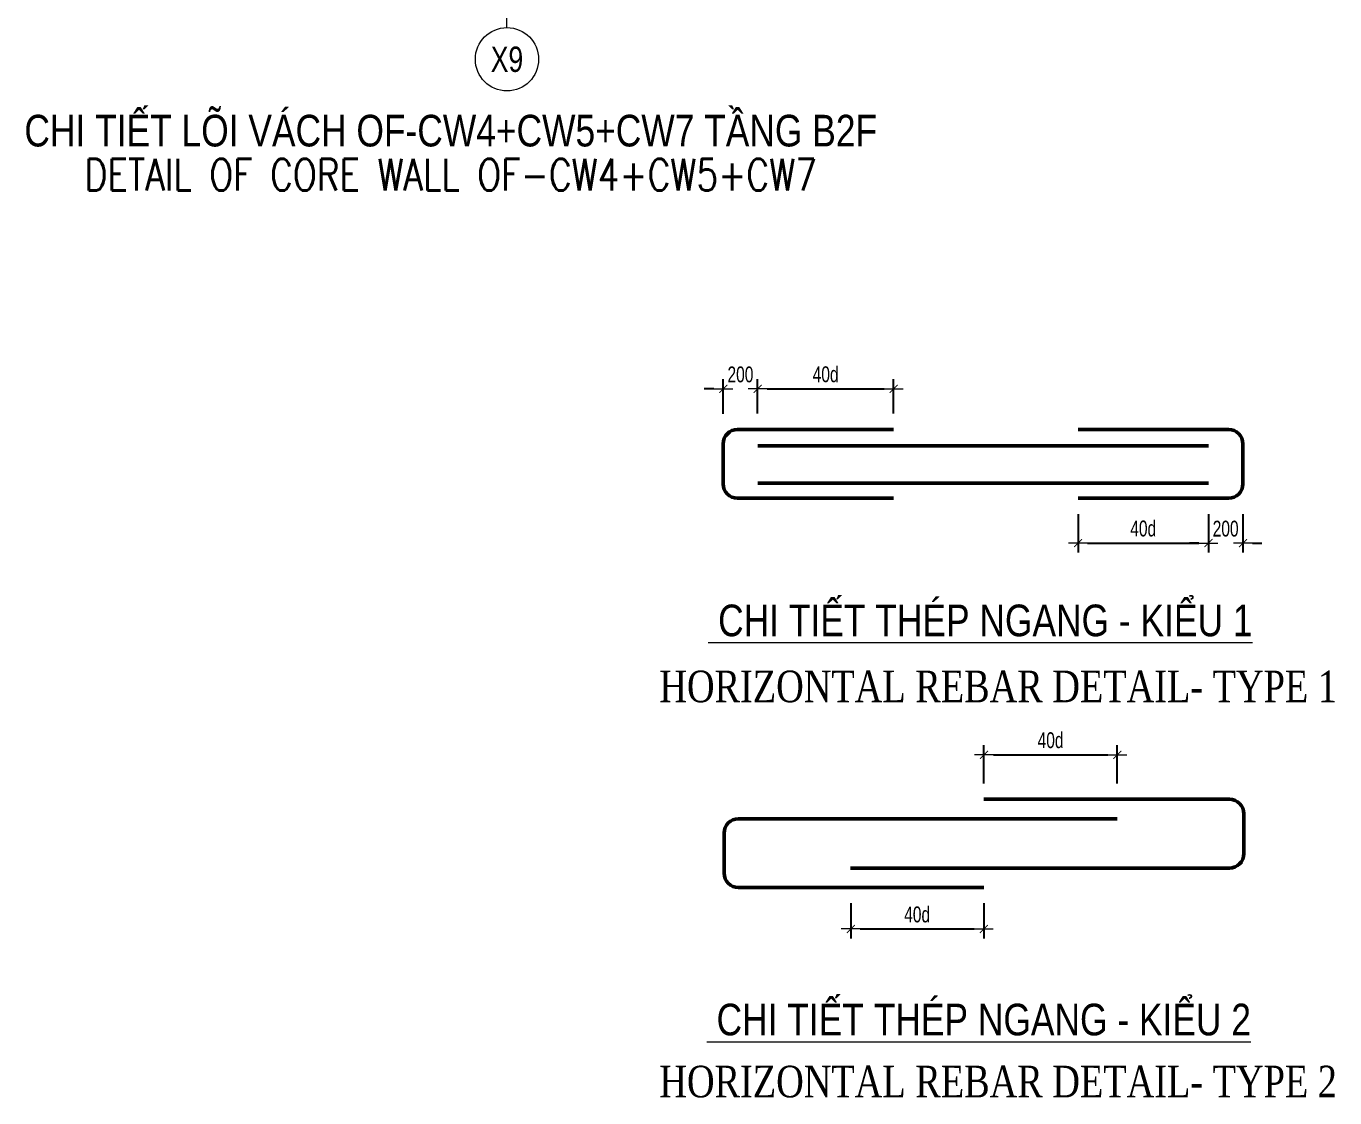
# Model space of a CAD drawing. Header units: millimetres. Extents: x 931337 to 1117500, y 19732 to 157199.
# Drawn here: x 1012604 to 1022943, y 94353 to 102816 of the extents above; entities that cross this region are included whole.
import ezdxf
from ezdxf.enums import TextEntityAlignment as Align

# ---------------------------------------------------------------- set-up
doc = ezdxf.new("R2010")
doc.units = ezdxf.units.MM
doc.header["$MEASUREMENT"] = 0
doc.linetypes.add('OF_Grid_1$0$CENTER2', pattern=[1.125, 0.75, -0.125, 0.125, -0.125])
doc.layers.get('Defpoints').update_dxf_attribs({"color": 151, "lineweight": 9})
for name, color, linetype, lineweight in [('NDC_S_ANNO', 7, 'Continuous', 20), ('NDC_S_DIM', 1, 'Continuous', 15), ('NDC_S_ENG TITLE', 3, 'Continuous', 20), ('NDC_S_TEXT SYMBOL', 7, 'Continuous', 20), ('NDC_S_VN TEXT', 7, 'Continuous', 20), ('NDC_S_VN TITLE', 6, 'Continuous', 35), ('OF_Grid_1$0$NDC_S_AXIS', 5, 'OF_Grid_1$0$CENTER2', 13), ('OF_Grid_1$0$NDC_S_SYMBOL', 1, 'Continuous', 15), ('OF_Grid_1$0$NDC_S_TEXT SYMBOL', 7, 'Continuous', 20)]:
    doc.layers.add(name, color=color, linetype=linetype, lineweight=lineweight)
doc.layers.add('Reinforcement', color=4, linetype='Continuous')
doc.styles.add('ARIAL', font='arial.ttf', dxfattribs={"width": 0.8})
doc.styles.add('NDC_ANNO', font='', dxfattribs={"width": 0.8})
doc.styles.add('NDC_DIM', font='', dxfattribs={"width": 0.75})
doc.styles.add('NDC_EN TXT', font='romans.shx', dxfattribs={"width": 0.8})
doc.styles.add('NDC_VIE TXT', font='arial.ttf', dxfattribs={"width": 0.8})
doc.styles.add('OF_Grid_1$0$NDC_ANNO', font='', dxfattribs={"width": 0.8})
doc.styles.add('VNTIMEH', font='vntimeh.shx', dxfattribs={"width": 0.8, "bigfont": 'vns.shx'})
doc.styles.get('NDC_ANNO').set_extended_font_data('Dotum')
doc.styles.get('NDC_DIM').set_extended_font_data('Dotum')
doc.styles.get('OF_Grid_1$0$NDC_ANNO').set_extended_font_data('Dotum')
doc.dimstyles.new('NDC_dim_50', dxfattribs={"dimscale": 50, "dimtxt": 2.5, "dimasz": 1.5, "dimexe": 1.5, "dimexo": 2.5, "dimgap": 1, "dimtad": 1, "dimdec": 0, "dimzin": 0, "dimdsep": 46, "dimtxsty": 'NDC_DIM', "dimblk": 'DIMMARK', "dimcen": 0.09, "dimdle": 1.2, "dimclrd": 1, "dimclre": 1, "dimclrt": 3, "dimadec": 0, "dimazin": 0, "dimtfac": 1, "dimtdec": 0, "dimtix": 1, "dimtofl": 0, "dimtmove": 0, "dimatfit": 3, "dimfxl": 6, "dimfxlon": 1, "dimtolj": 1, "dimtzin": 0, "dimarcsym": 0})

# ---------------------------------------------------------------- blocks, each defined once
blk = doc.blocks.new('DIMMARK')
at = {"layer": 'NDC_S_DIM', "color": 1}
blk.add_line((-1.5, 0), (1, 0), dxfattribs=at)
at = {"layer": 'NDC_S_DIM', "color": 2, "const_width": 0.1}
blk.add_lwpolyline([(-0.42, -0.42), (0.42, 0.42)], dxfattribs=at)
blk = doc.blocks.new('*D138')
at = {"layer": 'Defpoints', "color": 0, "transparency": 16777216}
for p in [(1019457, 99952), (1018383, 99631), (1019457, 99631)]:
    blk.add_point(p, dxfattribs=at)
at = {"layer": 'NDC_S_DIM', "color": 1, "lineweight": -2, "transparency": 16777216}
for p, q in [((1018383, 99756), (1018383, 100027)), ((1019457, 99756), (1019457, 100027)), ((1018458, 99952), (1019382, 99952))]:
    blk.add_line(p, q, dxfattribs=at)
at = {"layer": 'NDC_S_DIM', "color": 1, "lineweight": -2, "transparency": 16777216, "xscale": 75, "yscale": 75, "zscale": 75, "rotation": 180}
blk.add_blockref('DIMMARK', (1018383, 99952), dxfattribs=at)
at = {"layer": 'NDC_S_DIM', "color": 1, "lineweight": -2, "transparency": 16777216, "xscale": 75, "yscale": 75, "zscale": 75}
blk.add_blockref('DIMMARK', (1019457, 99952), dxfattribs=at)
at = {"layer": 'NDC_S_DIM', "color": 3, "transparency": 16777216, "insert": (1018920, 100066), "char_height": 125, "attachment_point": 5, "style": 'NDC_DIM'}
blk.add_mtext('\\A1;40d', dxfattribs=at)
blk = doc.blocks.new('*D139')
at = {"layer": 'Defpoints', "color": 0, "transparency": 16777216}
for p in [(1020914, 99088), (1021944, 99088), (1021944, 98734)]:
    blk.add_point(p, dxfattribs=at)
at = {"layer": 'NDC_S_DIM', "color": 1, "lineweight": -2, "transparency": 16777216}
for p, q in [((1020914, 98963), (1020914, 98659)), ((1021944, 98963), (1021944, 98659)), ((1020989, 98734), (1021869, 98734))]:
    blk.add_line(p, q, dxfattribs=at)
at = {"layer": 'NDC_S_DIM', "color": 1, "lineweight": -2, "transparency": 16777216, "xscale": 75, "yscale": 75, "zscale": 75, "rotation": 180}
blk.add_blockref('DIMMARK', (1020914, 98734), dxfattribs=at)
at = {"layer": 'NDC_S_DIM', "color": 1, "lineweight": -2, "transparency": 16777216, "xscale": 75, "yscale": 75, "zscale": 75}
blk.add_blockref('DIMMARK', (1021944, 98734), dxfattribs=at)
at = {"layer": 'NDC_S_DIM', "color": 3, "transparency": 16777216, "insert": (1021429, 98848), "char_height": 125, "attachment_point": 5, "style": 'NDC_DIM'}
blk.add_mtext('\\A1;40d', dxfattribs=at)
blk = doc.blocks.new('*D140')
at = {"layer": 'Defpoints', "color": 0, "transparency": 16777216}
for p in [(1021224, 97062), (1020171, 96710), (1021224, 96710)]:
    blk.add_point(p, dxfattribs=at)
at = {"layer": 'NDC_S_DIM', "color": 1, "lineweight": -2, "transparency": 16777216}
for p, q in [((1020171, 96835), (1020171, 97137)), ((1021224, 96835), (1021224, 97137)), ((1020246, 97062), (1021149, 97062))]:
    blk.add_line(p, q, dxfattribs=at)
at = {"layer": 'NDC_S_DIM', "color": 1, "lineweight": -2, "transparency": 16777216, "xscale": 75, "yscale": 75, "zscale": 75, "rotation": 180}
blk.add_blockref('DIMMARK', (1020171, 97062), dxfattribs=at)
at = {"layer": 'NDC_S_DIM', "color": 1, "lineweight": -2, "transparency": 16777216, "xscale": 75, "yscale": 75, "zscale": 75}
blk.add_blockref('DIMMARK', (1021224, 97062), dxfattribs=at)
at = {"layer": 'NDC_S_DIM', "color": 3, "transparency": 16777216, "insert": (1020697, 97176), "char_height": 125, "attachment_point": 5, "style": 'NDC_DIM'}
blk.add_mtext('\\A1;40d', dxfattribs=at)
blk = doc.blocks.new('*D141')
at = {"layer": 'Defpoints', "color": 0, "transparency": 16777216}
for p in [(1019118, 96014), (1020169, 96014), (1020169, 95686)]:
    blk.add_point(p, dxfattribs=at)
at = {"layer": 'NDC_S_DIM', "color": 1, "lineweight": -2, "transparency": 16777216}
for p, q in [((1019118, 95889), (1019118, 95611)), ((1020169, 95889), (1020169, 95611)), ((1019193, 95686), (1020094, 95686))]:
    blk.add_line(p, q, dxfattribs=at)
at = {"layer": 'NDC_S_DIM', "color": 1, "lineweight": -2, "transparency": 16777216, "xscale": 75, "yscale": 75, "zscale": 75, "rotation": 180}
blk.add_blockref('DIMMARK', (1019118, 95686), dxfattribs=at)
at = {"layer": 'NDC_S_DIM', "color": 1, "lineweight": -2, "transparency": 16777216, "xscale": 75, "yscale": 75, "zscale": 75}
blk.add_blockref('DIMMARK', (1020169, 95686), dxfattribs=at)
at = {"layer": 'NDC_S_DIM', "color": 3, "transparency": 16777216, "insert": (1019643, 95800), "char_height": 125, "attachment_point": 5, "style": 'NDC_DIM'}
blk.add_mtext('\\A1;40d', dxfattribs=at)
blk = doc.blocks.new('*D136')
at = {"layer": 'Defpoints', "color": 0, "transparency": 16777216}
for p in [(1018111, 99952), (1018111, 99629), (1018383, 99631)]:
    blk.add_point(p, dxfattribs=at)
at = {"layer": 'NDC_S_DIM', "color": 1, "lineweight": -2, "transparency": 16777216}
for p, q in [((1018111, 99754), (1018111, 100027)), ((1018383, 99756), (1018383, 100027)), ((1018036, 99952), (1017961, 99952)), ((1018458, 99952), (1018533, 99952))]:
    blk.add_line(p, q, dxfattribs=at)
at = {"layer": 'NDC_S_DIM', "color": 1, "lineweight": -2, "transparency": 16777216, "xscale": 75, "yscale": 75, "zscale": 75}
blk.add_blockref('DIMMARK', (1018111, 99952), dxfattribs=at)
at = {"layer": 'NDC_S_DIM', "color": 1, "lineweight": -2, "transparency": 16777216, "xscale": 75, "yscale": 75, "zscale": 75, "rotation": 180}
blk.add_blockref('DIMMARK', (1018383, 99952), dxfattribs=at)
at = {"layer": 'NDC_S_DIM', "color": 3, "transparency": 16777216, "insert": (1018247, 100065), "char_height": 125, "attachment_point": 5, "style": 'NDC_DIM'}
blk.add_mtext('\\A1;200', dxfattribs=at)
blk = doc.blocks.new('*D137')
at = {"layer": 'Defpoints', "color": 0, "transparency": 16777216}
for p in [(1021944, 99088), (1022217, 99088), (1021944, 98734)]:
    blk.add_point(p, dxfattribs=at)
at = {"layer": 'NDC_S_DIM', "color": 1, "lineweight": -2, "transparency": 16777216}
for p, q in [((1021944, 98963), (1021944, 98659)), ((1022217, 98963), (1022217, 98659)), ((1021869, 98734), (1021794, 98734)), ((1022292, 98734), (1022367, 98734))]:
    blk.add_line(p, q, dxfattribs=at)
at = {"layer": 'NDC_S_DIM', "color": 1, "lineweight": -2, "transparency": 16777216, "xscale": 75, "yscale": 75, "zscale": 75}
blk.add_blockref('DIMMARK', (1021944, 98734), dxfattribs=at)
at = {"layer": 'NDC_S_DIM', "color": 1, "lineweight": -2, "transparency": 16777216, "xscale": 75, "yscale": 75, "zscale": 75, "rotation": 180}
blk.add_blockref('DIMMARK', (1022217, 98734), dxfattribs=at)
at = {"layer": 'NDC_S_DIM', "color": 3, "transparency": 16777216, "insert": (1022080, 98847), "char_height": 125, "attachment_point": 5, "style": 'NDC_DIM'}
blk.add_mtext('\\A1;200', dxfattribs=at)
blk = doc.blocks.new('Drawing name_symbol')
at = {"layer": 'NDC_S_ENG TITLE', "style": 'NDC_EN TXT', "width": 0.8}
blk.add_attdef('SECTDET1', text='', height=5, dxfattribs=at).set_placement((0, 1.01), align=Align.CENTER)
at = {"layer": 'NDC_S_TEXT SYMBOL', "lineweight": 25, "style": 'NDC_ANNO', "width": 0.8}
blk.add_attdef('SSCALE', text='', height=2.5, dxfattribs=at).set_placement((0, -4), align=Align.CENTER)
at = {"layer": 'NDC_S_VN TITLE', "style": 'NDC_VIE TXT', "width": 0.8}
blk.add_attdef('SECTDET2', text='', height=5, dxfattribs=at).set_placement((0, 7.97), align=Align.CENTER)
blk = doc.blocks.new('*U87')
at = {"layer": 'OF_Grid_1$0$NDC_S_SYMBOL'}
blk.add_line((0, 5), (0, 9), dxfattribs=at)
blk.add_circle((0, 0), 5, dxfattribs=at)
at = {"layer": 'OF_Grid_1$0$NDC_S_TEXT SYMBOL', "color": 7, "style": 'OF_Grid_1$0$NDC_ANNO', "width": 0.8}
blk.add_attdef('GRID', text='', height=4, dxfattribs=at).set_placement((0, 0), align=Align.MIDDLE)

msp = doc.modelspace()

# ---------------------------------------------------------------- linework, layer by layer
at = {"layer": 'Reinforcement', "lineweight": 50}
for p, q in [((1018383.07, 99501.655), (1021944.161, 99501.655)), ((1018383.07, 99206.249), (1021944.161, 99206.249))]:
    msp.add_line(p, q, dxfattribs=at)
for points in [[(1019456.678, 99630.568), (1018224.33, 99630.568, 0.414213562), (1018110.58, 99516.818), (1018110.58, 99201.519, 0.414213562), (1018224.33, 99087.769), (1019456.678, 99087.769)], [(1020914.32, 99630.568), (1022102.901, 99630.568, -0.414213562), (1022216.651, 99516.818), (1022216.651, 99201.519, -0.414213562), (1022102.901, 99087.769), (1020914.32, 99087.769)], [(1019117.581, 96167.13), (1022109.902, 96167.13, 0.414213562), (1022223.652, 96280.88), (1022223.652, 96596.179, 0.414213562), (1022109.902, 96709.929)], [(1022223.652, 96596.179, 0.414213562), (1022109.902, 96709.929), (1020170.617, 96709.929)], [(1021223.652, 96556.549), (1018231.331, 96556.549, 0.414213562), (1018117.581, 96442.799), (1018117.581, 96127.501, 0.414213562), (1018231.331, 96013.751), (1020169.232, 96013.751)]]:
    msp.add_lwpolyline(points, format="xyb", dxfattribs=at)

# ---------------------------------------------------------------- block references
at = {"layer": 'NDC_S_ANNO'}
ref = msp.add_blockref('Drawing name_symbol', (1015958.314, 101467.499), dxfattribs=dict(at, xscale=50, yscale=50, zscale=50))
ref.add_attrib('SECTDET1', 'DETAIL OF CORE WALL OF-CW4+CW5+CW7', dxfattribs={"layer": 'NDC_S_ENG TITLE', "height": 250, "style": 'NDC_EN TXT', "width": 0.8}).set_placement((1015958.314, 101518.062), align=Align.CENTER)
ref.add_attrib('SECTDET2', 'CHI TIẾT LÕI VÁCH OF-CW4+CW5+CW7 TẦNG B2F', dxfattribs={"layer": 'NDC_S_VN TITLE', "height": 250, "style": 'NDC_VIE TXT', "width": 0.8}).set_placement((1015958.314, 101866.031), align=Align.CENTER)
at = {"layer": 'OF_Grid_1$0$NDC_S_AXIS', "xscale": 50, "yscale": 50, "zscale": 50}
msp.add_blockref('*U87', (1016402.653, 102554.688), dxfattribs=at).add_auto_attribs({'GRID': 'X9'})

# ---------------------------------------------------------------- texts
at = {"layer": 'NDC_S_ENG TITLE', "style": 'VNTIMEH', "width": 0.8}
for s, p in [('horizontal rebar detail- type 1', (1017606.279, 97476.672)), ('horizontal rebar detail- type 2', (1017606.279, 94356.33))]:
    msp.add_text(s, height=250, dxfattribs=at).set_placement(p)
at = {"layer": 'NDC_S_VN TEXT', "style": 'ARIAL', "width": 0.8}
for s, p in [('%%u CHI TIẾT THÉP NGANG - KIỂU 1', (1017993.032, 97997.812)), ('%%u CHI TIẾT THÉP NGANG - KIỂU 2', (1017980.661, 94845.895))]:
    msp.add_text(s, height=250, dxfattribs=at).set_placement(p)

# ---------------------------------------------------------------- dimensions: what is measured, and where the dimension line sits
at = {"layer": 'NDC_S_DIM'}
for base, p1, p2, text, picture, middle in [((1018110.58, 99952.342), (1018383.07, 99630.568), (1018110.58, 99629.197), '200', '*D136', (1018246.825, 100064.927)), ((1019456.678, 99952.342), (1018383.07, 99630.568), (1019456.678, 99630.568), '40d', '*D138', (1018919.874, 100066.199)), ((1021944.161, 98733.986), (1020914.32, 99087.769), (1021944.161, 99087.769), '40d', '*D139', (1021429.24, 98847.843)), ((1021944.161, 98733.986), (1022216.651, 99087.804), (1021944.161, 99087.769), '200', '*D137', (1022080.406, 98846.571)), ((1021223.652, 97061.806), (1020170.617, 96709.929), (1021223.652, 96709.929), '40d', '*D140', (1020697.134, 97175.663)), ((1020169.232, 95686.21), (1019117.581, 96013.751), (1020169.232, 96013.751), '40d', '*D141', (1019643.407, 95800.067))]:
    dim = msp.add_linear_dim(base=base, p1=p1, p2=p2, text=text, dimstyle='NDC_dim_50', override={"dimtmove": 1}, dxfattribs=at)
    dim.commit()
    dim.dimension.update_dxf_attribs({"geometry": picture, "text_midpoint": middle})

doc.saveas('drawing.dxf')
